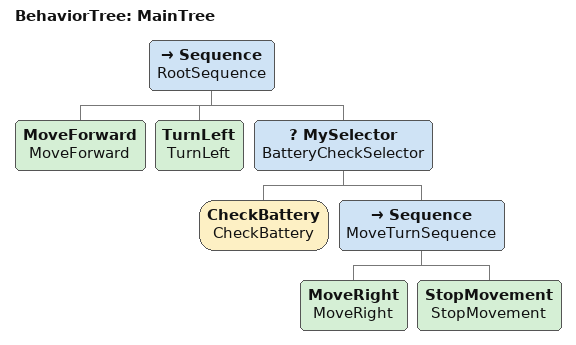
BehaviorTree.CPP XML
<!-- my_behavior_tree_complex.xml -->
<root main_tree_to_execute="MainTree" BTCPP_format="4">
  <BehaviorTree ID="MainTree">
    <Sequence name="RootSequence">
      <MoveForward name="MoveForward"/>
      <TurnLeft name="TurnLeft"/>
      <MySelector name="BatteryCheckSelector">
        <CheckBattery name="CheckBattery"/>
        <Sequence name="MoveTurnSequence">
          <MoveRight name="MoveRight"/>
          <StopMovement name="StopMovement"/>
        </Sequence>
      </MySelector>
    </Sequence>
  </BehaviorTree>
</root>
